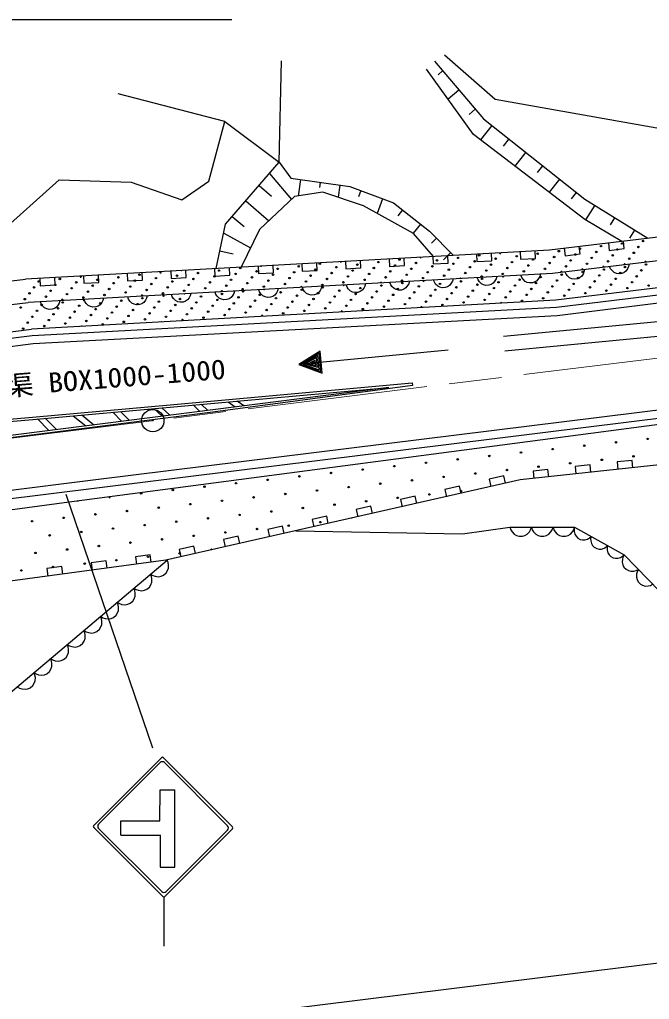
# Model space of a CAD drawing. Units: millimetres, scale not verified. Extents: x 40000 to 680000, y 20000 to 380000.
# Drawn here: x 255925 to 297894, y 259263 to 324529 of the extents above; entities that cross this region are included whole.
import ezdxf
from ezdxf.enums import TextEntityAlignment as Align

# ---------------------------------------------------------------- set-up
doc = ezdxf.new("R2010")
doc.units = ezdxf.units.MM
doc.header["$LTSCALE"] = 1000
doc.linetypes.add('CHAIN', pattern=[18.5, 12, -1.5, 3.5, -1.5])
doc.layers.add('M-BGD', color=7, linetype='Continuous', lineweight=25)
doc.layers.add('M-BMK', color=2, linetype='CHAIN', lineweight=13)
doc.styles.add('ＭＳ ゴシック', font='')
doc.styles.get('ＭＳ ゴシック').set_extended_font_data('MS Gothic')

# ---------------------------------------------------------------- blocks, each defined once
blk = doc.blocks.new('BUHIN42')
at = {"color": 7, "linetype": 'Continuous', "lineweight": 25}
blk.add_lwpolyline([(436, -581), (537, -437), (598, -282), (641, -73), (615, 107), (556, 277), (420, 457), (274, 560), (108, 636), (-104, 653), (-268, 635), (-436, 581)], dxfattribs=at)
blk = doc.blocks.new('BUHIN43')
at = {"color": 7, "linetype": 'Continuous', "lineweight": 25}
blk.add_lwpolyline([(-41, -717), (127, -673), (272, -595), (438, -464), (533, -311), (596, -146), (609, 77), (565, 248), (488, 411), (338, 560), (203, 651), (41, 717)], dxfattribs=at)
blk = doc.blocks.new('BUHIN44')
at = {"color": 7, "linetype": 'Continuous', "lineweight": 25}
blk.add_lwpolyline([(-337, -531), (-190, -569), (-46, -571), (137, -541), (275, -465), (394, -366), (498, -201), (538, -51), (548, 106), (497, 284), (432, 411), (337, 531)], dxfattribs=at)
blk = doc.blocks.new('BUHIN45')
at = {"color": 7, "linetype": 'Continuous', "lineweight": 25}
blk.add_lwpolyline([(-518, -447), (-376, -532), (-227, -580), (-28, -606), (140, -570), (295, -504), (455, -366), (544, -222), (604, -61), (607, 140), (579, 292), (518, 447)], dxfattribs=at)
blk = doc.blocks.new('BUHIN90')
at = {"color": 7, "linetype": 'Continuous', "lineweight": 25}
blk.add_lwpolyline([(-25, 499), (-525, 474), (-474, -525), (25, -499)], dxfattribs=at)
blk = doc.blocks.new('BUHIN91')
at = {"color": 7, "linetype": 'Continuous', "lineweight": 25}
blk.add_lwpolyline([(-83, 493), (-576, 411), (-411, -576), (83, -493)], dxfattribs=at)
blk = doc.blocks.new('BUHIN92')
at = {"color": 7, "linetype": 'Continuous', "lineweight": 25}
blk.add_lwpolyline([(-38, 499), (-536, 461), (-461, -536), (38, -499)], dxfattribs=at)
blk = doc.blocks.new('BUHIN115')
at = {"color": 7, "linetype": 'Continuous', "lineweight": 25}
blk.add_lwpolyline([(1, 650), (151, 598), (277, 519), (420, 396), (498, 253), (543, 100), (543, -102), (497, -254), (419, -397), (275, -524), (148, -602), (-1, -650)], dxfattribs=at)
blk = doc.blocks.new('BUHIN116')
at = {"color": 7, "linetype": 'Continuous', "lineweight": 25}
blk.add_lwpolyline([(-41, 649), (112, 606), (243, 536), (394, 422), (480, 284), (535, 134), (548, -67), (512, -222), (443, -370), (308, -505), (187, -591), (41, -649)], dxfattribs=at)
blk = doc.blocks.new('BUHIN129')
at = {"color": 7, "linetype": 'Continuous', "lineweight": 25}
blk.add_lwpolyline([(-1, -500), (499, -501), (501, 499), (1, 500)], dxfattribs=at)
blk = doc.blocks.new('BUHIN130')
at = {"color": 7, "linetype": 'Continuous', "lineweight": 25}
blk.add_lwpolyline([(31, -499), (530, -468), (468, 530), (-31, 499)], dxfattribs=at)
blk = doc.blocks.new('BUHIN144')
at = {"color": 7, "linetype": 'Continuous', "lineweight": 25}
for radius in [746, 22.5]:
    blk.add_circle((0, 0), radius, dxfattribs=at)
blk = doc.blocks.new('BUHIN149')
at = {"color": 7, "linetype": 'Continuous', "lineweight": 25}
for points in [[(-3291, -3764), (3291, 3764), (1758, 3112), (2868, 2141), (3291, 3764)], [(3209, 3670), (1901, 3086), (2824, 2280), (3192, 3651)], [(2748, 3143), (2562, 3007), (2656, 2924), (2713, 3141)]]:
    blk.add_lwpolyline(points, dxfattribs=at)
for points in [[(3093, 3538), (2061, 3079), (2776, 2454)], [(2995, 3425), (2259, 3039), (2748, 2612)], [(2863, 3275), (2419, 3032), (2701, 2786)]]:
    blk.add_lwpolyline(points, close=True, dxfattribs=at)

msp = doc.modelspace()

# ---------------------------------------------------------------- linework, layer by layer
at = {"layer": 'M-BGD'}
for p, q in [((240879, 324529), (270066, 324529)), ((273231, 315037), (273384, 321781)), ((287616, 319210), (284244, 322167)), ((286164, 316876), (283051, 321233)), ((283570, 321752), (286838, 317913)), ((284115, 321112), (283811, 320853)), ((285204, 319832), (284487, 319222)), ((269603, 317745), (262501, 319584)), ((300758, 316878), (287616, 319210)), ((286293, 318553), (285881, 318201)), ((286838, 317913), (293582, 312570)), ((268530, 313760), (269603, 317745)), ((269603, 317745), (273231, 315037)), ((287400, 317468), (286642, 316511)), ((293582, 311221), (286164, 316876)), ((288524, 316577), (288153, 316109)), ((289648, 315687), (288923, 314772)), ((269654, 310899), (273231, 315037)), ((273231, 315037), (273997, 313964)), ((290772, 314796), (290418, 314349)), ((272570, 314272), (274041, 312541)), ((273997, 313964), (277931, 313402)), ((253816, 309621), (258567, 313862)), ((258567, 313862), (263370, 313709)), ((263370, 313709), (266742, 312534)), ((266742, 312534), (268530, 313760)), ((271889, 313485), (272711, 312775)), ((274653, 313870), (274497, 312777)), ((275964, 313683), (275915, 313341)), ((277275, 313496), (277161, 312698)), ((277931, 313402), (280843, 312329)), ((291896, 313906), (291205, 313033)), ((274252, 312738), (271902, 310541)), ((276143, 313044), (274252, 312738)), ((278851, 312125), (276143, 313044)), ((278659, 313134), (278505, 312714)), ((293020, 313015), (292683, 312589)), ((270995, 312450), (272528, 311126)), ((282172, 310285), (278851, 312125)), ((280115, 312597), (279756, 311623)), ((280843, 312329), (283245, 310439)), ((293582, 312570), (297792, 309965)), ((294247, 312158), (293644, 311184)), ((270101, 311416), (270886, 310738)), ((281444, 311857), (281124, 311450)), ((295578, 311335), (295285, 310862)), ((269018, 307951), (269654, 310899)), ((282644, 310911), (282158, 310293)), ((296065, 309758), (293582, 311221)), ((269526, 310307), (271312, 309318)), ((271902, 310541), (270696, 308044)), ((283512, 308752), (282172, 310285)), ((283245, 310439), (284843, 308825)), ((303025, 310593), (291240, 309179)), ((296908, 310511), (296573, 309969)), ((283717, 309962), (283379, 309626)), ((291240, 309179), (256310, 307249)), ((269271, 309123), (270152, 308933)), ((284662, 309008), (284181, 308531)), ((303314, 309041), (291435, 307616)), ((291435, 307616), (256505, 305686)), ((238400, 305021), (256310, 307249)), ((302435, 307134), (291656, 305841)), ((291695, 305377), (304235, 306911)), ((291743, 304829), (304302, 306365)), ((238487, 303445), (256505, 305686)), ((291656, 305841), (256726, 303911)), ((256772, 303494), (291695, 305377)), ((256821, 302946), (291743, 304829)), ((288168, 303440), (301486, 304715)), ((209392, 297521), (256772, 303494)), ((210547, 298167), (256726, 303911)), ((301582, 303720), (288264, 302444)), ((209461, 296975), (256821, 302946)), ((266214, 298894), (282085, 300328)), ((282085, 300328), (282100, 300164)), ((280525, 300024), (252536, 296477)), ((256809, 297901), (280525, 300024)), ((282100, 300164), (268813, 298388)), ((305278, 299366), (261190, 293892)), ((269813, 299065), (270287, 298726)), ((270871, 298800), (270424, 299120)), ((268813, 298388), (252554, 296328)), ((256795, 298051), (266214, 298894)), ((259235, 292417), (306023, 298573)), ((305346, 298820), (261258, 293346)), ((262130, 298378), (262737, 297769)), ((262649, 298424), (263239, 297833)), ((264869, 298623), (265419, 298109)), ((265404, 298671), (265935, 298175)), ((267497, 298858), (267947, 298430)), ((268028, 298905), (268459, 298495)), ((244880, 297006), (256795, 298051)), ((244893, 296856), (256809, 297901)), ((257116, 297929), (257884, 297154)), ((257633, 297975), (258384, 297218)), ((259503, 298143), (260331, 297465)), ((260072, 298193), (260878, 297534)), ((306095, 295676), (289292, 293866)), ((261190, 293892), (231874, 290198)), ((289292, 293866), (265681, 288513)), ((261259, 293346), (232197, 289684)), ((242999, 290205), (259235, 292417)), ((259010, 292922), (264790, 276024)), ((274333, 290475), (285429, 290273)), ((285429, 290273), (288599, 290717)), ((288599, 290717), (292910, 290717)), ((292910, 290717), (296207, 288878)), ((265681, 288513), (239123, 284962)), ((251333, 276344), (265765, 288532)), ((296207, 288878), (300010, 284948)), ((265371, 275360), (260868, 270858)), ((265300, 275035), (261194, 270929)), ((270114, 270759), (265512, 275360)), ((269788, 270829), (265583, 275035)), ((265260, 271166), (265283, 273231)), ((265283, 273231), (266281, 273231)), ((266281, 268079), (266281, 273231)), ((262673, 271166), (265260, 271166)), ((262673, 270213), (262673, 271166)), ((260868, 270717), (265470, 266115)), ((261194, 270646), (265400, 266440)), ((262673, 270213), (265305, 270213)), ((265283, 270213), (265283, 268079)), ((265612, 266115), (270114, 270617)), ((269788, 270546), (265682, 266440)), ((265283, 268079), (266281, 268079)), ((265542, 266086), (265542, 262811)), ((322575, 264669), (236660, 254022))]:
    msp.add_line(p, q, dxfattribs=at)
for centre in [(294665, 309442), (296070, 309611), (297165, 309386), (297474, 309779), (286549, 308825), (289049, 308768), (290453, 308937), (291548, 308712), (291857, 309105), (292952, 308881), (293261, 309274), (294357, 309049), (295452, 308824), (295761, 309218), (296856, 308993), (274530, 308095), (275934, 308263), (277029, 308038), (278434, 308207), (279838, 308375), (280933, 308151), (281242, 308544), (282337, 308319), (283432, 308094), (283741, 308488), (284836, 308263), (285145, 308656), (285932, 308038), (286241, 308431), (287336, 308207), (287645, 308600), (288740, 308375), (289835, 308150), (290144, 308544), (291239, 308319), (292335, 308094), (292643, 308487), (293739, 308263), (294048, 308656), (295143, 308431), (296264, 308048), (296547, 308600), (297668, 308216), (262511, 307365), (263915, 307533), (266414, 307477), (267818, 307646), (268913, 307421), (269222, 307814), (270318, 307589), (270627, 307982), (271413, 307365), (271722, 307758), (272817, 307533), (273126, 307926), (274221, 307702), (275316, 307477), (275625, 307870), (276720, 307645), (277816, 307421), (278125, 307814), (279220, 307589), (279529, 307982), (280315, 307364), (280624, 307758), (281719, 307533), (282028, 307926), (283123, 307701), (284219, 307477), (284527, 307870), (285623, 307645), (286718, 307420), (287027, 307814), (288122, 307589), (288431, 307982), (289526, 307757), (290647, 307374), (290930, 307926), (292052, 307542), (293456, 307711), (294551, 307486), (294860, 307879), (295955, 307655), (297050, 307430), (297359, 307823), (257203, 307084), (258298, 306859), (258607, 307253), (259702, 307028), (260798, 306803), (261106, 307196), (262202, 306972), (263297, 306747), (263606, 307140), (264701, 306915), (265010, 307309), (266105, 307084), (267200, 306859), (267509, 307252), (268605, 307028), (269700, 306803), (270009, 307196), (271104, 306971), (272199, 306747), (272508, 307140), (273603, 306915), (273912, 307308), (275007, 307084), (276103, 306859), (276129, 306700), (276412, 307252), (277507, 307027), (278911, 307196), (280032, 306812), (281410, 307140), (281436, 306981), (282531, 306756), (282814, 307308), (283936, 306925), (285031, 306700), (285340, 307093), (286435, 306869), (286744, 307262), (287839, 307037), (288934, 306812), (289243, 307205), (290338, 306981), (291434, 306756), (291743, 307149), (292838, 306925), (293147, 307318), (293933, 306700), (294242, 307093), (295337, 306868), (295646, 307261), (296741, 307037), (297837, 306812), (256585, 306298), (256894, 306691), (257680, 306073), (257989, 306466), (259084, 306242), (259393, 306635), (260489, 306410), (261584, 306185), (261893, 306579), (262988, 306354), (264392, 306522), (265487, 306298), (265796, 306691), (266891, 306466), (268013, 306083), (268296, 306635), (269417, 306251), (270795, 306578), (270821, 306420), (271916, 306195), (273320, 306363), (274416, 306139), (274724, 306532), (275820, 306307), (276915, 306082), (277224, 306476), (278319, 306251), (278628, 306644), (279723, 306419), (280818, 306195), (281127, 306588), (282223, 306363), (283318, 306138), (283627, 306532), (284722, 306307), (285817, 306082), (286126, 306475), (287221, 306251), (287530, 306644), (288625, 306419), (289721, 306194), (290030, 306588), (291125, 306363), (292220, 306138), (292529, 306531), (293624, 306307), (295028, 306475), (296432, 306644), (256276, 305905), (257397, 305521), (258801, 305690), (259897, 305465), (260180, 306017), (261301, 305633), (262396, 305409), (262705, 305802), (263800, 305577), (264109, 305970), (265204, 305746), (266300, 305521), (266608, 305914), (267704, 305689), (268799, 305465), (269108, 305858), (270203, 305633), (270512, 306026), (271298, 305409), (271607, 305802), (272702, 305577), (273011, 305970), (274107, 305745), (275202, 305521), (275511, 305914), (276606, 305689), (277701, 305465), (278010, 305858), (279105, 305633), (279414, 306026), (280201, 305408), (280509, 305801), (281605, 305577), (281914, 305970), (283009, 305745), (284104, 305521), (284413, 305914), (285508, 305689), (286912, 305858), (288316, 306026), (289412, 305801), (290816, 305970), (255993, 305353), (257088, 305128), (258184, 304903), (258493, 305297), (259588, 305072), (260683, 304847), (260992, 305240), (262087, 305016), (263182, 304791), (263491, 305184), (264586, 304959), (264895, 305353), (265991, 305128), (267086, 304903), (267395, 305296), (268490, 305072), (269585, 304847), (269894, 305240), (270989, 305015), (272394, 305184), (273489, 304959), (273798, 305352), (274893, 305128), (276297, 305296), (278796, 305240), (256471, 304342), (256779, 304735), (257566, 304117), (257875, 304510), (258970, 304286), (259279, 304679), (260374, 304454), (261469, 304229), (261778, 304622), (262873, 304398), (264278, 304566), (265682, 304735), (268181, 304678), (256162, 303949), (295665, 296374), (297774, 296601), (289337, 295692), (291446, 295919), (293555, 296146), (283010, 295010), (285119, 295237), (287228, 295464), (292615, 294978), (294724, 295205), (296833, 295433), (276683, 294328), (278792, 294555), (280901, 294783), (288396, 294524), (290505, 294751), (270355, 293646), (272464, 293873), (274573, 294101), (282069, 293842), (284178, 294069), (286287, 294296), (266137, 293192), (268246, 293419), (275742, 293160), (277851, 293387), (279960, 293614), (285346, 293128), (264028, 292964), (269414, 292478), (271523, 292705), (273633, 292933), (279019, 292446), (281128, 292673), (283237, 292901), (263087, 291796), (265196, 292023), (267305, 292251), (272692, 291764), (274801, 291992), (276910, 292219), (256760, 291114), (258869, 291342), (260978, 291569), (266364, 291083), (268473, 291310), (270583, 291537), (275969, 291051), (260037, 290401), (262146, 290628), (264255, 290855), (271751, 290596), (273860, 290823), (257928, 290173), (265423, 289914), (267532, 290142), (269642, 290369), (259096, 289233), (261205, 289460), (263314, 289687), (256987, 289005), (262373, 288519), (264482, 288746), (266592, 288973), (256046, 287837), (258155, 288064), (260264, 288292)]:
    msp.add_circle(centre, 49.8, dxfattribs=at)
for centre, radius, start, end in [((282646, 308712), 49.8, 192.80462, 353.51952), ((287954, 308993), 49.8, 178.36238, 7.96176), ((272031, 308151), 49.8, 225.21738, 321.10675), ((277338, 308432), 49.8, 207.91299, 338.41115), ((294834, 308038), 49.8, 350.18017, 203.50287), ((296238, 308207), 49.8, 350.18249, 203.50054), ((297642, 308375), 49.8, 350.18481, 203.49822), ((260011, 307421), 49.8, 142.4685, 43.85564), ((265319, 307702), 49.8, 118.58192, 67.74222), ((266723, 307870), 49.8, 250.23789, 296.08625), ((288148, 307430), 49.8, 178.36238, 7.96176), ((290621, 307533), 49.8, 53.36212, 132.96202), ((292026, 307701), 49.8, 350.17553, 203.50751), ((293430, 307870), 49.8, 350.17785, 203.50519), ((277533, 306869), 49.8, 207.91299, 338.41115), ((280006, 306971), 49.8, 18.58473, 167.73941), ((282840, 307149), 49.8, 192.80462, 353.51952), ((285314, 307252), 49.8, 34.30071, 152.02343), ((264083, 306129), 49.8, 333.98024, 212.3439), ((265513, 306139), 49.8, 118.58192, 67.74222), ((266917, 306307), 49.8, 250.23789, 296.08625), ((269391, 306410), 49.8, 349.48735, 196.83679), ((272225, 306588), 49.8, 225.21738, 321.10675), ((274698, 306691), 49.8, 4.00801, 182.31613), ((258776, 305848), 49.8, 315.5365, 230.78764), ((260206, 305858), 49.8, 142.4685, 43.85564), ((288008, 305633), 49.8, 10.55053, 175.77361), ((272085, 304791), 49.8, 324.48544, 221.8387), ((277392, 305071), 49.8, 341.21494, 205.1092), ((282700, 305352), 49.8, 356.12119, 190.20295), ((265373, 304342), 49.8, 74.62356, 111.70058), ((266777, 304510), 49.8, 301.98692, 244.33721), ((260065, 304061), 49.8, 47.34383, 138.98031), ((259810, 292510), 49.8, 207.31418, 347.67744), ((261919, 292737), 49.8, 146.03274, 48.95888), ((278078, 291278), 49.8, 76.08566, 129.45911), ((268701, 289201), 49.8, 9.55624, 195.98853), ((265441, 274894), 200, 45, 135), ((265441, 275290), 100, 45, 135), ((260939, 270788), 100, 135, 225), ((261335, 270788), 200, 135, 225), ((269647, 270688), 200, 315, 45), ((270043, 270688), 100, 315, 45), ((265541, 266582), 200, 225, 315), ((265541, 266186), 100, 225, 315)]:
    msp.add_arc(centre, radius, start, end, dxfattribs=at)
at = {"layer": 'M-BMK'}
msp.add_line((197722, 289502), (324448, 305207), dxfattribs=at)

# ---------------------------------------------------------------- block references
at = {"layer": 'M-BGD'}
for name, p, rotation in [('BUHIN130', (292713, 309356), 273.2663), ('BUHIN130', (295660, 309709), 273.2663), ('BUHIN129', (283963, 308777), 273.2663), ('BUHIN129', (286874, 308938), 273.2663), ('BUHIN129', (289785, 309098), 273.2663), ('BUHIN129', (272320, 308134), 273.2663), ('BUHIN129', (275231, 308294), 273.2663), ('BUHIN129', (278142, 308455), 273.2663), ('BUHIN129', (281052, 308616), 273.2663), ('BUHIN116', (295890, 308150), 273.2663), ('BUHIN129', (260677, 307490), 273.2663), ('BUHIN129', (263587, 307651), 273.2663), ('BUHIN129', (266498, 307812), 273.2663), ('BUHIN129', (269409, 307973), 273.2663), ('BUHIN115', (287069, 307375), 273.2663), ('BUHIN115', (289979, 307535), 273.2663), ('BUHIN116', (292920, 307794), 273.2663), ('BUHIN129', (257766, 307329), 273.2663), ('BUHIN149', (279499, 302025), 136.63315), ('BUHIN115', (275425, 306731), 273.2663), ('BUHIN115', (278336, 306892), 273.2663), ('BUHIN115', (281247, 307053), 273.2663), ('BUHIN115', (284158, 307214), 273.2663), ('BUHIN115', (263782, 306088), 273.2663), ('BUHIN115', (266693, 306249), 273.2663), ('BUHIN115', (269604, 306410), 273.2663), ('BUHIN115', (272514, 306571), 273.2663), ('BUHIN115', (257960, 305767), 273.2663), ('BUHIN115', (260871, 305927), 273.2663), ('BUHIN144', (264801, 297815), 273.2663), ('BUHIN90', (296293, 294620), 273.2663), ('BUHIN90', (290692, 294017), 273.2663), ('BUHIN90', (293493, 294318), 273.2663), ('BUHIN91', (287816, 293531), 273.2663), ('BUHIN91', (284865, 292862), 273.2663), ('BUHIN91', (281914, 292193), 273.2663), ('BUHIN91', (278962, 291524), 273.2663), ('BUHIN91', (276011, 290855), 273.2663), ('BUHIN91', (273059, 290186), 273.2663), ('BUHIN43', (289318, 290717), 273.2663), ('BUHIN43', (290755, 290717), 273.2663), ('BUHIN43', (292192, 290717), 273.2663), ('BUHIN44', (293459, 290410), 273.2663), ('BUHIN91', (270108, 289517), 273.2663), ('BUHIN44', (294558, 289798), 273.2663), ('BUHIN91', (267157, 288848), 273.2663), ('BUHIN44', (295657, 289185), 273.2663), ('BUHIN92', (261255, 287921), 273.2663), ('BUHIN92', (264206, 288316), 273.2663), ('BUHIN42', (265210, 288064), 273.2663), ('BUHIN45', (296682, 288387), 273.2663), ('BUHIN92', (258304, 287527), 273.2663), ('BUHIN45', (297633, 287404), 273.2663), ('BUHIN42', (264100, 287126), 273.2663), ('BUHIN42', (262990, 286188), 273.2663), ('BUHIN42', (261880, 285251), 273.2663), ('BUHIN42', (260770, 284313), 273.2663), ('BUHIN42', (259659, 283376), 273.2663), ('BUHIN42', (258549, 282438), 273.2663), ('BUHIN42', (257439, 281500), 273.2663), ('BUHIN42', (256329, 280563), 273.2663)]:
    msp.add_blockref(name, p, dxfattribs=dict(at, rotation=rotation))

# ---------------------------------------------------------------- texts
at = {"layer": 'M-BGD', "style": 'ＭＳ ゴシック', "width": 1.1}
msp.add_text('暗渠 BOX1000-1000', height=1320, rotation=4.5, dxfattribs=at).set_placement((252987, 298894), align=Align.BOTTOM_LEFT)

doc.saveas('drawing.dxf')
